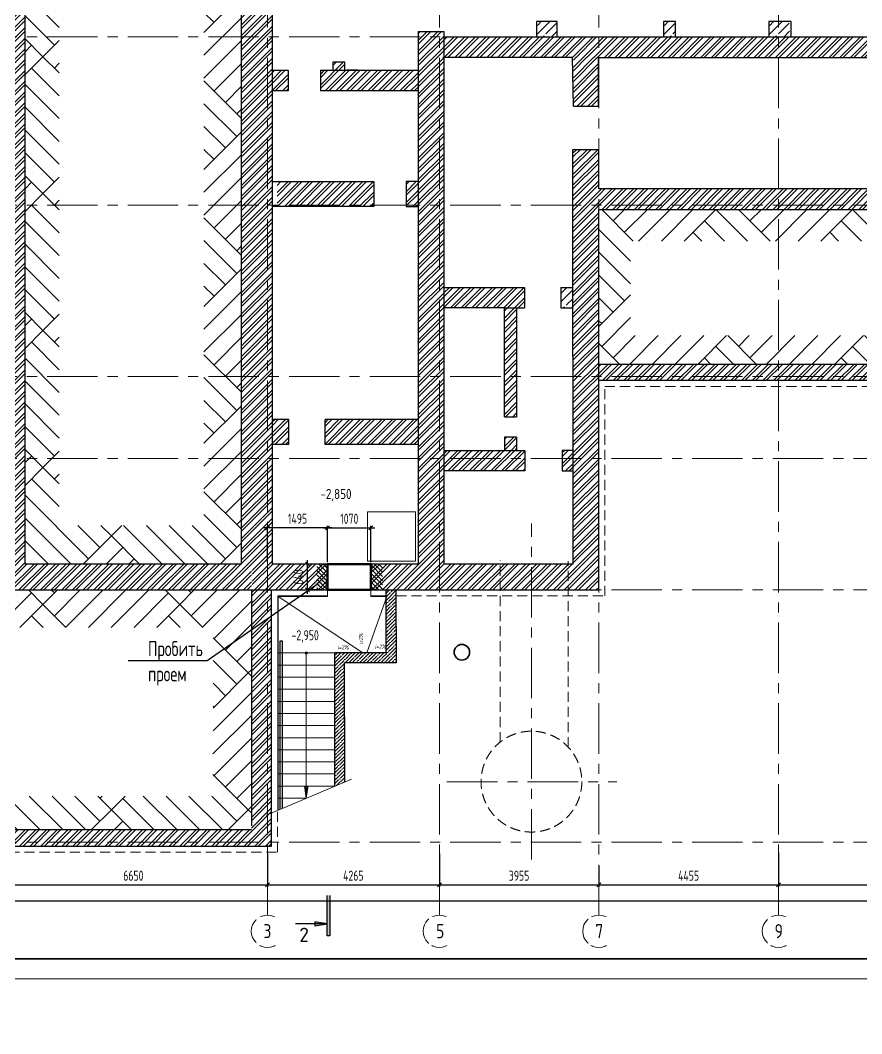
# Model space of a CAD drawing. Header units: millimetres. Extents: x -434100 to 9270898, y 0 to 249028.
# Drawn here: x -339973 to -319100, y 50454 to 75576 of the extents above; entities that cross this region are included whole.
import ezdxf
from ezdxf import colors
from ezdxf.entities.mleader import LeaderData, LeaderLine
from ezdxf.math import Vec2, Vec3

# ---------------------------------------------------------------- set-up
doc = ezdxf.new("R2010")
doc.units = ezdxf.units.MM
doc.header["$MEASUREMENT"] = 0
doc.linetypes.add('CENTER', pattern=[2, 1.25, -0.25, 0.25, -0.25])
doc.linetypes.add('TRATTEGGIATA', pattern=[0.75, 0.5, -0.25])
doc.layers.get('0').update_dxf_attribs({"color": 250, "lineweight": 9})
for name, color, linetype, lineweight in [('1 этаж тонкие линии!', 250, 'Continuous', 0), ('_0', 250, 'Continuous', 9), ('_К1', 36, 'Continuous', 35), ('АР_Лестницы', 250, 'Continuous', 15), ('АР_Лестницы ограждение', 94, 'Continuous', 25), ('АР_МосжилНии_Стены', 127, 'Continuous', 30), ('АР_Навесной фасад', 147, 'Continuous', 5), ('АР_Оси', 195, 'Continuous', 9), ('АР_Оси размеры', 164, 'Continuous', 9), ('АР_Отметки', 250, 'Continuous', 15), ('АР_Разрезы', 175, 'Continuous', 9), ('АР_Штриховка кирпич', 250, 'Continuous', 9), ('АР_Штриховка монолит', 250, 'Continuous', 9), ('Усиление проема', 200, 'Continuous', 50)]:
    doc.layers.add(name, color=color, linetype=linetype, lineweight=lineweight)
doc.layers.add('Тонкая', color=7, linetype='Continuous')
doc.styles.add('GOST', font='isocpeur.TTF')
doc.styles.add('ISOCPEUR', font='isocpeur.TTF', dxfattribs={"width": 0.7})
doc.styles.add('METRO-STYLE', font='isocpeur.TTF', dxfattribs={"width": 0.9, "oblique": 15})
doc.styles.add('Архитект', font='isocpeur.TTF', dxfattribs={"width": 0.8, "oblique": 8})
doc.styles.add('ГОСТ 2.304', font='isocpeur.TTF', dxfattribs={"width": 0.7})
doc.dimstyles.new('СПДС', dxfattribs={"dimscale": 100, "dimtxt": 2.5, "dimasz": 2.5, "dimexe": 1.5, "dimexo": 0, "dimgap": 1, "dimtad": 1, "dimdec": 0, "dimrnd": 1, "dimtxsty": 'ГОСТ 2.304', "dimblk": 'OBLIQUE', "dimcen": 2.5, "dimdle": 1.5, "dimadec": 0, "dimazin": 2, "dimtfac": 0.75, "dimtdec": 0, "dimtmove": 1, "dimatfit": 3, "dimfxl": 1, "dimtolj": 1, "dimarcsym": 1})

# ---------------------------------------------------------------- blocks, each defined once
blk = doc.blocks.new('_Oblique')
at = {"color": 0, "linetype": 'ByBlock', "lineweight": -2}
blk.add_line((-0.5, -0.5), (0.5, 0.5), dxfattribs=at)
blk = doc.blocks.new('*D520')
at = {"layer": 'АР_Оси размеры', "color": 0, "lineweight": -2, "ltscale": 100, "transparency": 16777216}
for p, q in [((-333842, 54921), (-333842, 54097)), ((-340492, 54507), (-340492, 54097)), ((-340592, 54147), (-333742, 54147))]:
    blk.add_line(p, q, dxfattribs=at)
at = {"layer": 'АР_Оси размеры', "color": 0, "lineweight": -2, "ltscale": 100, "transparency": 16777216, "xscale": 100, "yscale": 100, "zscale": 100, "rotation": 180}
blk.add_blockref('_Oblique', (-340492, 54147), dxfattribs=at)
at = {"layer": 'АР_Оси размеры', "color": 0, "lineweight": -2, "ltscale": 100, "transparency": 16777216, "xscale": 100, "yscale": 100, "zscale": 100}
blk.add_blockref('_Oblique', (-333842, 54147), dxfattribs=at)
at = {"layer": 'АР_Оси размеры', "color": 0, "ltscale": 100, "transparency": 16777216, "insert": (-337167, 54372), "char_height": 250, "attachment_point": 5, "style": 'ГОСТ 2.304'}
blk.add_mtext('\\A1;6650', dxfattribs=at)
blk = doc.blocks.new('*D521')
at = {"layer": 'АР_Оси размеры', "color": 0, "lineweight": -2, "ltscale": 100, "transparency": 16777216}
for p, q in [((-333842, 54921), (-333842, 54097)), ((-329577, 54921), (-329577, 54097)), ((-333942, 54147), (-329477, 54147))]:
    blk.add_line(p, q, dxfattribs=at)
at = {"layer": 'АР_Оси размеры', "color": 0, "lineweight": -2, "ltscale": 100, "transparency": 16777216, "xscale": 100, "yscale": 100, "zscale": 100, "rotation": 180}
blk.add_blockref('_Oblique', (-333842, 54147), dxfattribs=at)
at = {"layer": 'АР_Оси размеры', "color": 0, "lineweight": -2, "ltscale": 100, "transparency": 16777216, "xscale": 100, "yscale": 100, "zscale": 100}
blk.add_blockref('_Oblique', (-329577, 54147), dxfattribs=at)
at = {"layer": 'АР_Оси размеры', "color": 0, "ltscale": 100, "transparency": 16777216, "insert": (-331710, 54372), "char_height": 250, "attachment_point": 5, "style": 'ГОСТ 2.304'}
blk.add_mtext('\\A1;4265', dxfattribs=at)
blk = doc.blocks.new('*D522')
at = {"layer": 'АР_Оси размеры', "color": 0, "lineweight": -2, "ltscale": 100, "transparency": 16777216}
for p, q in [((-329577, 54921), (-329577, 54097)), ((-325622, 54620), (-325622, 54097)), ((-329677, 54147), (-325522, 54147))]:
    blk.add_line(p, q, dxfattribs=at)
at = {"layer": 'АР_Оси размеры', "color": 0, "lineweight": -2, "ltscale": 100, "transparency": 16777216, "xscale": 100, "yscale": 100, "zscale": 100, "rotation": 180}
blk.add_blockref('_Oblique', (-329577, 54147), dxfattribs=at)
at = {"layer": 'АР_Оси размеры', "color": 0, "lineweight": -2, "ltscale": 100, "transparency": 16777216, "xscale": 100, "yscale": 100, "zscale": 100}
blk.add_blockref('_Oblique', (-325622, 54147), dxfattribs=at)
at = {"layer": 'АР_Оси размеры', "color": 0, "ltscale": 100, "transparency": 16777216, "insert": (-327600, 54372), "char_height": 250, "attachment_point": 5, "style": 'ГОСТ 2.304'}
blk.add_mtext('\\A1;3955', dxfattribs=at)
blk = doc.blocks.new('*D523')
at = {"layer": 'АР_Оси размеры', "color": 0, "lineweight": -2, "ltscale": 100, "transparency": 16777216}
for p, q in [((-321167, 54939), (-321167, 54097)), ((-325622, 54620), (-325622, 54097)), ((-325722, 54147), (-321067, 54147))]:
    blk.add_line(p, q, dxfattribs=at)
at = {"layer": 'АР_Оси размеры', "color": 0, "lineweight": -2, "ltscale": 100, "transparency": 16777216, "xscale": 100, "yscale": 100, "zscale": 100, "rotation": 180}
blk.add_blockref('_Oblique', (-325622, 54147), dxfattribs=at)
at = {"layer": 'АР_Оси размеры', "color": 0, "lineweight": -2, "ltscale": 100, "transparency": 16777216, "xscale": 100, "yscale": 100, "zscale": 100}
blk.add_blockref('_Oblique', (-321167, 54147), dxfattribs=at)
at = {"layer": 'АР_Оси размеры', "color": 0, "ltscale": 100, "transparency": 16777216, "insert": (-323395, 54372), "char_height": 250, "attachment_point": 5, "style": 'ГОСТ 2.304'}
blk.add_mtext('\\A1;4455', dxfattribs=at)
blk = doc.blocks.new('*D524')
at = {"layer": 'АР_Оси размеры', "color": 0, "lineweight": -2, "ltscale": 100, "transparency": 16777216}
for p, q in [((-321167, 54939), (-321167, 54097)), ((-312597, 54939), (-312597, 54097)), ((-321267, 54147), (-312497, 54147))]:
    blk.add_line(p, q, dxfattribs=at)
at = {"layer": 'АР_Оси размеры', "color": 0, "lineweight": -2, "ltscale": 100, "transparency": 16777216, "xscale": 100, "yscale": 100, "zscale": 100, "rotation": 180}
blk.add_blockref('_Oblique', (-321167, 54147), dxfattribs=at)
at = {"layer": 'АР_Оси размеры', "color": 0, "lineweight": -2, "ltscale": 100, "transparency": 16777216, "xscale": 100, "yscale": 100, "zscale": 100}
blk.add_blockref('_Oblique', (-312597, 54147), dxfattribs=at)
at = {"layer": 'АР_Оси размеры', "color": 0, "ltscale": 100, "transparency": 16777216, "insert": (-316882, 54372), "char_height": 250, "attachment_point": 5, "style": 'ГОСТ 2.304'}
blk.add_mtext('\\A1;8570', dxfattribs=at)
blk = doc.blocks.new('*D518')
at = {"layer": 'АР_Оси размеры', "color": 0, "lineweight": -2, "ltscale": 100, "transparency": 16777216}
for p, q in [((-346742, 53469), (-346742, 53795)), ((-278327, 53469), (-278327, 53795)), ((-346842, 53745), (-278227, 53745))]:
    blk.add_line(p, q, dxfattribs=at)
at = {"layer": 'АР_Оси размеры', "color": 0, "lineweight": -2, "ltscale": 100, "transparency": 16777216, "xscale": 100, "yscale": 100, "zscale": 100, "rotation": 180}
blk.add_blockref('_Oblique', (-346742, 53745), dxfattribs=at)
at = {"layer": 'АР_Оси размеры', "color": 0, "lineweight": -2, "ltscale": 100, "transparency": 16777216, "xscale": 100, "yscale": 100, "zscale": 100}
blk.add_blockref('_Oblique', (-278327, 53745), dxfattribs=at)
at = {"layer": 'АР_Оси размеры', "color": 0, "ltscale": 100, "transparency": 16777216, "insert": (-312535, 53970), "char_height": 250, "attachment_point": 5, "style": 'ГОСТ 2.304'}
blk.add_mtext('\\A1;68415', dxfattribs=at)
blk = doc.blocks.new('A$C60573c2e')
at = {"layer": 'АР_Разрезы', "ltscale": 100}
h = blk.add_hatch(color=5, dxfattribs=at)
h.dxf.hatch_style = 1
h.paths.add_polyline_path([(20810, -76719), (20880, -76719), (20880, -77719), (20810, -77719)])
h.paths.add_polyline_path([(20509, -77369), (20810, -77419), (20509, -77419)])
h.paths.add_polyline_path([(20509, -77419), (20810, -77419), (20509, -77469)])
at = {"layer": 'АР_Разрезы', "color": 5, "lineweight": 25, "ltscale": 100}
for p, q in [((20810, -77719), (20810, -76719)), ((20880, -76719), (20880, -77719)), ((20810, -77419), (20509, -77369)), ((20509, -77369), (20509, -77469)), ((20509, -77469), (20810, -77419)), ((20880, -77719), (20810, -77719))]:
    blk.add_line(p, q, dxfattribs=at)
at = {"layer": 'АР_Разрезы', "color": 5, "lineweight": 25, "ltscale": 100, "elevation": 0}
blk.add_lwpolyline([(20810, -77419), (20026, -77419)], dxfattribs=at)
at = {"layer": 'АР_Разрезы', "color": 5, "lineweight": 25, "ltscale": 100, "insert": (20360, -77519), "char_height": 350, "width": 583.33, "attachment_point": 3, "style": 'METRO-STYLE'}
blk.add_mtext('{\\Q0;\\W1;2}', dxfattribs=at)
blk = doc.blocks.new('_DotSmall')
at = {"color": 0, "linetype": 'ByBlock', "const_width": 0.5}
blk.add_lwpolyline([(-0.0625, 0, 1), (0.0625, 0, 1)], format="xyb", close=True, dxfattribs=at)
blk = doc.blocks.new('*U1141')
h = blk.add_hatch(color=256)
h.dxf.hatch_style = 1
edge = h.paths.add_edge_path()
edge.add_arc((0, 0), 27.6, 359.64, 719.64)
h = blk.add_hatch(color=256)
h.dxf.hatch_style = 1
h.paths.add_polyline_path([(3300, -44), (3300, 44), (3600, 0)])
blk.add_line((3600, 0), (0, 0))
blk.add_lwpolyline([(3300, 44), (3300, -44), (3600, 0), (3300, 44)])
blk.add_circle((0, 0), 27.6)
blk = doc.blocks.new('*D1752')
at = {"layer": 'АР_Оси размеры', "color": 0, "lineweight": -2, "ltscale": 100, "transparency": 16777216}
for p, q in [((-332448, 62995), (-331177, 62995)), ((-332348, 62145), (-332348, 63045)), ((-331277, 62140), (-331277, 63045))]:
    blk.add_line(p, q, dxfattribs=at)
at = {"layer": 'АР_Оси размеры', "color": 0, "lineweight": -2, "ltscale": 100, "transparency": 16777216, "xscale": 100, "yscale": 100, "zscale": 100, "rotation": 180}
blk.add_blockref('_Oblique', (-332348, 62995), dxfattribs=at)
at = {"layer": 'АР_Оси размеры', "color": 0, "lineweight": -2, "ltscale": 100, "transparency": 16777216, "xscale": 100, "yscale": 100, "zscale": 100}
blk.add_blockref('_Oblique', (-331277, 62995), dxfattribs=at)
at = {"layer": 'АР_Оси размеры', "color": 0, "ltscale": 100, "transparency": 16777216, "insert": (-331812, 63220), "char_height": 250, "attachment_point": 5, "style": 'ГОСТ 2.304'}
blk.add_mtext('\\A1;1070', dxfattribs=at)
blk = doc.blocks.new('*D1753')
at = {"layer": 'АР_Оси размеры', "color": 0, "lineweight": -2, "ltscale": 100, "transparency": 16777216}
for p, q in [((-332439, 62094), (-332900, 62094)), ((-332850, 61356), (-332850, 62194)), ((-332440, 61456), (-332900, 61456))]:
    blk.add_line(p, q, dxfattribs=at)
at = {"layer": 'АР_Оси размеры', "color": 0, "lineweight": -2, "ltscale": 100, "transparency": 16777216, "xscale": 100, "yscale": 100, "zscale": 100}
for p, rotation in [((-332850, 62094), 90), ((-332850, 61456), 270)]:
    blk.add_blockref('_Oblique', p, dxfattribs=dict(at, rotation=rotation))
at = {"layer": 'АР_Оси размеры', "color": 0, "ltscale": 100, "transparency": 16777216, "insert": (-333075, 61775), "char_height": 250, "attachment_point": 5, "rotation": 90, "style": 'ГОСТ 2.304'}
blk.add_mtext('\\A1;640', dxfattribs=at)
blk = doc.blocks.new('*D2116')
at = {"layer": 'АР_Оси размеры', "color": 0, "lineweight": -2, "ltscale": 100, "transparency": 16777216}
for p, q in [((-332248, 62995), (-333942, 62995)), ((-333842, 62145), (-333842, 63045)), ((-332348, 62145), (-332348, 63045))]:
    blk.add_line(p, q, dxfattribs=at)
at = {"layer": 'АР_Оси размеры', "color": 0, "lineweight": -2, "ltscale": 100, "transparency": 16777216, "xscale": 100, "yscale": 100, "zscale": 100, "rotation": 180}
blk.add_blockref('_Oblique', (-333842, 62995), dxfattribs=at)
at = {"layer": 'АР_Оси размеры', "color": 0, "lineweight": -2, "ltscale": 100, "transparency": 16777216, "xscale": 100, "yscale": 100, "zscale": 100}
blk.add_blockref('_Oblique', (-332348, 62995), dxfattribs=at)
at = {"layer": 'АР_Оси размеры', "color": 0, "ltscale": 100, "transparency": 16777216, "insert": (-333095, 63220), "char_height": 250, "attachment_point": 5, "style": 'ГОСТ 2.304'}
blk.add_mtext('\\A1;1495', dxfattribs=at)
blk = doc.blocks.new('*U2394')
at = {"color": 137, "lineweight": 35, "ltscale": 10}
blk.add_line((8.04, 5), (1184, 5), dxfattribs=at)
at = {"color": 44, "lineweight": 20, "ltscale": 10}
blk.add_line((0, 0), (1189, 0), dxfattribs=at)
at = {"color": 44, "lineweight": 13, "style": 'GOST', "oblique": 10, "width": 0.8}
for tag in ['ФОРМАТВЕРТ', 'ФОРМАТГОРИЗ']:
    blk.add_attdef(tag, (1137.98, 1.6), '', height=2, dxfattribs=at)

msp = doc.modelspace()

# ---------------------------------------------------------------- hatches: boundary and pattern name
at = {"layer": '1 этаж тонкие линии!', "ltscale": 100, "transparency": 33554559}
h = msp.add_hatch(dxfattribs=at)
h.set_pattern_fill('AR-PARQ1', color=256, scale=200, angle=45, style=0)
h.paths.add_polyline_path([(-339005.062, 81057.768), (-335415.132, 81057.768), (-335415.132, 63056), (-339005.062, 63056)], flags=16)
h.paths.add_polyline_path([(-339852.068, 82045.5), (-334484.741, 82050.5), (-334484.741, 62098), (-339852.693, 62093)])
h = msp.add_hatch(dxfattribs=at)
h.set_pattern_fill('AR-PARQ1', color=256, scale=200, angle=45, style=0)
h.set_pattern_definition([(135, (0.2, -110), (-3394.113, 0), [2400, -2400]), (135, (283, 172.8), (-3394.113, 0), [2400, -2400]), (135, (565.9, 455.7), (-3394.113, 0), [2400, -2400]), (135, (848.7, 738.5), (-3394.113, 0), [2400, -2400]), (135, (1131.6, 1021.4), (-3394.113, 0), [2400, -2400]), (135, (1414.4, 1304.2), (-3394.113, 0), [2400, -2400]), (135, (1697.2, 1587), (-3394.113, 0), [2400, -2400]), (45, (-1696.9, 1587), (3394.113, 0), [2400, -2400]), (45, (-1979.7, 1870), (3394.113, 0), [2400, -2400]), (45, (-2262.6, 2152.7), (3394.113, 0), [2400, -2400]), (45, (-2545.4, 2435.6), (3394.113, 0), [2400, -2400]), (45, (-2828.2, 2718.4), (3394.113, 0), [2400, -2400]), (45, (-3111, 3001.3), (3394.113, 0), [2400, -2400]), (45, (-3394, 3284), (3394.113, 0), [2400, -2400])])
h.paths.add_polyline_path([(-299206.827, 70885.682), (-325621.827, 70885.682), (-325621.827, 67045.708), (-299206.827, 67045.708)])
h.paths.add_polyline_path([(-299975.845, 70101.945), (-299977.791, 67758), (-324834.818, 67758), (-324832.872, 70101.945)], flags=16)
h = msp.add_hatch(dxfattribs=at)
h.set_pattern_fill('AR-PARQ1', color=256, scale=200, angle=45, style=0)
h.paths.add_polyline_path([(-335193.017, 56344.5), (-345603.845, 56344.5), (-345600.579, 63622.353), (-341357.644, 63622.353), (-341357.644, 60525.833), (-335189.751, 60525.833)], flags=16)
h.paths.add_polyline_path([(-334239.751, 55506.5), (-346441.827, 55506.5), (-346441.827, 64415), (-340493.318, 64415), (-340493.318, 61455.682), (-334239.751, 61455.682)])
at = {"layer": 'АР_Штриховка кирпич', "ltscale": 100}
h = msp.add_hatch(dxfattribs=at)
h.set_pattern_fill('ANSI32', color=256, scale=500)
h.paths.add_polyline_path([(-339853.318, 82050.5), (-330106.827, 82051.497), (-330106.828, 80969.207), (-329468.316, 80969.003), (-329468.316, 82685.682), (-329576.827, 82685.682), (-329971.818, 82685.755), (-340493.318, 82685.682), (-340493.318, 64815.685), (-346842.012, 64815.685), (-346842.012, 55105.682), (-333741.706, 55105.68), (-333741.706, 61455.681), (-332347.87, 61455.684), (-332347.87, 62094), (-334239.751, 62094), (-334239.751, 55506.503), (-346441.827, 55506.497), (-346441.082, 64414.997), (-340492.572, 64415.003), (-340517.573, 61455.682), (-334214.005, 61455.682), (-334225.318, 62094.728), (-339853.263, 62094.728), (-339853.372, 64904.622)])
h = msp.add_hatch(dxfattribs=at)
h.set_pattern_fill('ANSI32', color=256, scale=500)
h.paths.add_polyline_path([(-333716.86, 82685.681), (-334136.666, 82685.681), (-334136.666, 62094), (-333716.794, 62094)])
h.paths.add_polyline_path([(-334136.666, 82685.682), (-334484.741, 82685.681), (-334484.741, 62094), (-334136.666, 62094)])
h = msp.add_hatch(dxfattribs=at)
h.set_pattern_fill('ANSI32', color=256, scale=500)
h.paths.add_polyline_path([(-330107.214, 62334.044), (-330107.02, 75293.522), (-329468.123, 75293.478), (-329468.316, 62094), (-330106.827, 62094), (-330106.827, 62334)])
h = msp.add_hatch(dxfattribs=at)
h.set_pattern_fill('ANSI32', color=256, scale=500)
h.paths.add_polyline_path([(-314247.975, 75165.375), (-314248.018, 74653.009), (-329468.316, 74654.009), (-329468.316, 75165.99)])
h = msp.add_hatch(dxfattribs=at)
h.set_pattern_fill('ANSI32', color=256, scale=500)
h.paths.add_polyline_path([(-326253.183, 74660.017), (-325627.792, 74656.991), (-325627.222, 73443.48), (-326252.227, 73446.462)])
h = msp.add_hatch(dxfattribs=at)
h.set_pattern_fill('ANSI32', color=256, scale=500)
h.paths.add_polyline_path([(-331919.419, 74537.235), (-332219.301, 74537.235), (-332219.301, 74335.028), (-331919.419, 74335.028)])
h.paths.add_polyline_path([(-330106.827, 74335.028), (-331960.604, 74335.028), (-332241.41, 74335.028), (-332528.358, 74335.028), (-332528.358, 73822.611), (-330106.827, 73822.711)])
h.paths.add_polyline_path([(-333328.357, 74335.017), (-333716.83, 74335.018), (-333716.822, 73822.675), (-333328.357, 73822.679)])
h = msp.add_hatch(dxfattribs=at)
h.set_pattern_fill('ANSI32', color=256, scale=500)
h.paths.add_polyline_path([(-325621.921, 72376.462), (-326262.863, 72376.462), (-326262.176, 70995.682), (-325615.554, 70995.682), (-325615.554, 71514.804), (-325621.234, 71514.804)])
h.paths.add_polyline_path([(-325615.554, 70995.682), (-326256.7, 70995.682), (-326255.105, 62094), (-331276.045, 62093.681), (-331277.641, 61455.363), (-325615.554, 61455.682)])
h.paths.add_polyline_path([(-321160.553, 71394.088), (-325615.553, 71394.125), (-325615.554, 70995.682), (-321166.318, 70885.682)])
h.paths.add_polyline_path([(-321166.318, 70885.682), (-325615.554, 70995.682), (-325615.554, 61476.5), (-325615.554, 66645.682), (-299206.827, 66645.682), (-299194.281, 67045.708), (-325615.554, 67045.708), (-325621.827, 70885.682), (-321160.554, 70885.682)])
h.paths.add_polyline_path([(-295715.317, 71393.875), (-314071.817, 71394.028), (-317825.521, 71394.062), (-317828.54, 72245.918), (-318274.066, 72245.918), (-318274.066, 71394.064), (-321160.582, 71394.088), (-321166.318, 70885.682), (-295715.318, 70995.682)])
h.paths.add_polyline_path([(-318274.066, 71394.062), (-317841.818, 71394.062)], flags=16)
h.paths.add_polyline_path([(-295715.318, 70998.997), (-321166.318, 70885.682), (-295715.318, 70891)], flags=17)
h = msp.add_hatch(dxfattribs=at)
h.set_pattern_fill('ANSI32', color=256, scale=500)
h.paths.add_polyline_path([(-331201.99, 71576.527), (-333602.288, 71576.032), (-333602.281, 70957.638), (-331201.99, 70958.133)])
h.paths.add_polyline_path([(-330106.798, 71575.54), (-330399.543, 71576.159), (-330399.601, 70958.017), (-330106.856, 70957.398)])
h.paths.add_polyline_path([(-332413.417, 65678.768), (-332413.414, 65059.471), (-330106.827, 65059.473), (-330106.827, 65678.77)])
h.paths.add_polyline_path([(-333313.429, 65059.466), (-333313.404, 65678.763), (-333716.815, 65678.77), (-333716.84, 65059.473)])
h = msp.add_hatch(dxfattribs=at)
h.set_pattern_fill('ANSI32', color=256, scale=500)
h.paths.add_polyline_path([(-329471.76, 68954.574), (-327473.04, 68954.53), (-327469.983, 68444.617), (-329468.316, 68444.617)])
h = msp.add_hatch(dxfattribs=at)
h.set_pattern_fill('ANSI32', color=256, scale=500)
h.paths.add_polyline_path([(-327963.589, 68444.586), (-327661.672, 68444.551), (-327661.857, 65747.84), (-327963.387, 65747.831)])
h = msp.add_hatch(dxfattribs=at)
h.set_pattern_fill('ANSI32', color=256, scale=500)
h.paths.add_polyline_path([(-327963.591, 65241.207), (-327661.674, 65241.172), (-327661.104, 64914.372), (-327962.634, 64914.363)])
h = msp.add_hatch(dxfattribs=at)
h.set_pattern_fill('ANSI32', color=256, scale=500)
h.paths.add_polyline_path([(-327458.766, 64914.363), (-329468.34, 64914.363), (-329468.357, 64406.095), (-327458.79, 64406.095)])
h.paths.add_polyline_path([(-326262.147, 64913.871), (-326533.994, 64913.934), (-326534.052, 64405.918), (-326262.205, 64405.855)])
at = {"layer": 'АР_Штриховка монолит', "ltscale": 300}
h = msp.add_hatch(dxfattribs=at)
h.set_pattern_fill('ANSI35', color=256, scale=1200)
h.set_pattern_definition([(45, (15712.1, -1077.32), (-212.13203, 212.13203), []), (45, (15924.24, -1077.32), (-212.13203, 212.13203), [375, -75, 0, -75])])
h.paths.add_polyline_path([(-327170.274, 75544.21), (-326657.112, 75544.175), (-326656.542, 75165.691), (-327169.318, 75165.682)])
h = msp.add_hatch(dxfattribs=at)
h.set_pattern_fill('ANSI35', color=256, scale=1200)
h.set_pattern_definition([(45, (18864.04, -1077.32), (-212.13203, 212.13203), []), (45, (19076.17, -1077.32), (-212.13203, 212.13203), [375, -75, 0, -75])])
h.paths.add_polyline_path([(-324018.347, 75544.21), (-323716.806, 75544.175), (-323716.236, 75165.691), (-324017.391, 75165.682)])
h = msp.add_hatch(dxfattribs=at)
h.set_pattern_fill('ANSI35', color=256, scale=1200)
h.set_pattern_definition([(45, (21477.85, -1077.32), (-212.13203, 212.13203), []), (45, (21689.98, -1077.32), (-212.13203, 212.13203), [375, -75, 0, -75])])
h.paths.add_polyline_path([(-321404.532, 75544.21), (-320891.37, 75544.175), (-320890.8, 75165.691), (-321403.576, 75165.682)])
h = msp.add_hatch(dxfattribs=at)
h.set_pattern_fill('ANSI35', color=256, scale=1200)
h.set_pattern_definition([(45, (16218.3, -7798.38), (-212.13203, 212.13203), []), (45, (16430.42, -7798.38), (-212.13203, 212.13203), [375, -75, 0, -75])])
h.paths.add_polyline_path([(-326565.512, 68954.474), (-326263.704, 68954.53), (-326260.647, 68444.617), (-326562.068, 68444.517)])
at = {"layer": 'АР_Штриховка монолит', "ltscale": 100}
h = msp.add_hatch(dxfattribs=at)
h.set_pattern_fill('ANSI35', color=256, scale=500)
h.paths.add_polyline_path([(-332174.118, 56585.971), (-331925.606, 56690.849), (-331924.834, 59645.344), (-330644.797, 59645.344), (-330645.46, 61455.363), (-330895.46, 61455.363), (-330894.798, 59895.357), (-332174.847, 59895.357)])
at = {"layer": 'Усиление проема', "lineweight": 15, "ltscale": 500}
h = msp.add_hatch(dxfattribs=at)
h.set_pattern_fill('ANSI31', color=256, scale=600, angle=-90)
h.paths.add_polyline_path([(-331276.843, 61455.363), (-331276.84, 62094.713), (-330985.261, 62094.713), (-330985.264, 61455.363)])
h.paths.add_polyline_path([(-332613.699, 61455.363), (-332613.699, 62094.713), (-332347.87, 62094.713), (-332347.87, 61455.363)])

# ---------------------------------------------------------------- linework, layer by layer
at = {"linetype": 'TRATTEGGIATA', "ltscale": 500}
for p, q in [((-325472.007, 61305.682), (-325472.007, 66495.68)), ((-325472.007, 66495.68), (-299356.827, 66495.68)), ((-328070.991, 57681.631), (-328070.991, 62190.307)), ((-326378.352, 57555.348), (-326378.352, 62170.347)), ((-330645.187, 61310.879), (-325472.007, 61305.682)), ((-333591.703, 54955.68), (-333591.724, 55987.706)), ((-346992.009, 54955.682), (-333591.703, 54955.68))]:
    msp.add_line(p, q, dxfattribs=at)
at = {"color": 157, "ltscale": 150, "true_color": 0x465c7c}
for points in [[(-331476.295, 59895.417), (-333576.651, 61295.363)], [(-331376.292, 59895.417), (-330878.201, 61295.363)]]:
    msp.add_lwpolyline(points, dxfattribs=at)
at = {"linetype": 'TRATTEGGIATA', "ltscale": 500}
msp.add_circle((-327292.952, 56703.288), 1250, dxfattribs=at)
at = {"layer": '_0', "ltscale": 100}
msp.add_lwpolyline([(-331357.397, 62168.873), (-330172.27, 62168.873), (-330172.27, 63394.664), (-331357.397, 63394.664)], close=True, dxfattribs=at)
at = {"layer": '_К1', "ltscale": 100}
msp.add_circle((-329019, 59909.745), 193.613, dxfattribs=at)
at = {"layer": 'АР_Лестницы', "color": 18, "ltscale": 100, "true_color": 0x000000}
for p, q in [((-332175.374, 59592.532), (-333575.508, 59592.532)), ((-332175.238, 59292.532), (-333575.508, 59292.532)), ((-332175.103, 58992.532), (-333575.508, 58992.532)), ((-332174.967, 58692.532), (-333575.508, 58692.532)), ((-332174.832, 58393.165), (-333575.508, 58392.532)), ((-332174.696, 58092.532), (-333575.508, 58092.532)), ((-332174.56, 57792.532), (-333575.508, 57792.532)), ((-332174.425, 57492.532), (-333575.508, 57492.532)), ((-332174.289, 57192.532), (-333575.508, 57192.532)), ((-332174.154, 56892.532), (-333575.508, 56892.532)), ((-331756.423, 56762.248), (-333865.623, 55872.114))]:
    msp.add_line(p, q, dxfattribs=at)
at = {"layer": 'АР_Лестницы', "ltscale": 100}
for points in [[(-332175.508, 59892.532), (-333575.508, 59892.532)], [(-332174.018, 56592.532), (-333575.508, 56592.532)], [(-332869.431, 56292.532), (-333575.508, 56292.532)]]:
    msp.add_lwpolyline(points, dxfattribs=at)
at = {"layer": 'АР_Лестницы ограждение', "color": 18, "ltscale": 100, "true_color": 0x000000}
msp.add_lwpolyline([(-333528.673, 56016.425), (-333528.673, 60192.951), (-333477.391, 60192.951), (-333477.391, 56038.068)], dxfattribs=at)
at = {"layer": 'АР_МосжилНии_Стены', "ltscale": 100}
for p, q in [((-339853.318, 62095.5), (-339853.318, 82050.5)), ((-333716.827, 74335.018), (-333328.36, 74335.017)), ((-333328.36, 74335.017), (-333328.353, 73822.679)), ((-332528.36, 74335.028), (-332528.353, 73822.689)), ((-331602.429, 74335.017), (-331883.235, 74335.017)), ((-333328.353, 73822.679), (-333716.822, 73822.675)), ((-330106.827, 73822.69), (-332528.353, 73822.69)), ((-325621.827, 67045.708), (-325621.791, 70885.682)), ((-325621.827, 70885.682), (-299206.827, 70885.682)), ((-327463.79, 68954.568), (-327463.79, 68444.568)), ((-326563.79, 68954.423), (-326563.79, 68444.568)), ((-299206.828, 67045.708), (-325621.828, 67045.708)), ((-333313.417, 65678.77), (-333716.827, 65678.77)), ((-330106.827, 65678.77), (-332413.417, 65678.77)), ((-333313.414, 65059.47), (-333716.827, 65059.47)), ((-330106.827, 65059.47), (-332413.414, 65059.47)), ((-329468.316, 64914.363), (-327458.79, 64914.363)), ((-327458.79, 64914.363), (-327458.79, 64405.98)), ((-326534.023, 64913.871), (-326534.023, 64405.98)), ((-326262.176, 64913.871), (-326529.677, 64913.871)), ((-327458.79, 64405.98), (-329468.316, 64405.98)), ((-326529.677, 64405.98), (-326262.176, 64405.488)), ((-334484.741, 62094), (-339853.318, 62095.5)), ((-332347.87, 61455.363), (-332347.87, 62093.681)), ((-331276.843, 62093.681), (-331276.843, 61455.363)), ((-334329.816, 61455.626), (-332347.87, 61455.363)), ((-333741.706, 55105.68), (-333741.833, 61455.682)), ((-331276.843, 61455.363), (-327492.94, 61455.682)), ((-330894.135, 59895.357), (-330895.278, 61455.363)), ((-330644.135, 59645.344), (-330645.278, 61455.363)), ((-332177.155, 59892.532), (-332177.243, 56585.971, 0)), ((-330897.059, 59892.532), (-332177.108, 59892.532)), ((-331925.497, 56993.61), (-331927.106, 59645.344)), ((-330644.798, 59645.344), (-331927.106, 59645.344)), ((-331925.606, 56690.849), (-331927.106, 59645.344)), ((-330644.797, 59645.344), (-331924.834, 59645.344)), ((-346842.01, 55105.682), (-333741.588, 55105.68))]:
    msp.add_line(p, q, dxfattribs=at)
for points in [[(-334484.741, 62094), (-334484.741, 82685.682)], [(-333716.827, 62094), (-333716.827, 62094), (-333716.827, 82051.5)], [(-330106.827, 75293.5), (-330106.827, 62099.438)], [(-330106.827, 75293.5), (-329468.316, 75293.5), (-329468.316, 62094)], [(-329468.316, 75165.682), (-314247.997, 75165.682), (-314247.997, 74654.01)], [(-326252.227, 73446.462), (-326270.773, 74654.009), (-329486.862, 74654.009)], [(-325627.507, 73446.462), (-325627.507, 74654.009), (-318274.066, 74654.01), (-318274.066, 73046.31), (-317829.408, 73046.316), (-317829.408, 73046.316), (-317829.408, 74654.01)], [(-295715.317, 74654.01), (-295715.317, 71393.875), (-325621.827, 71394.125), (-325622.218, 72376.462)], [(-331919.419, 74335.047), (-331919.419, 74537.235), (-332219.301, 74537.235), (-332219.302, 74335.017)], [(-332528.36, 74335.028), (-330106.827, 74335.028)], [(-326252.227, 73446.462), (-325627.507, 73446.462)], [(-326262.566, 72376.462), (-325622.218, 72376.462)], [(-326262.176, 62090.35), (-326262.566, 72372.812)], [(-333716.827, 71576.03), (-331201.99, 71576.521), (-331201.99, 70958.139), (-333716.85, 70958.139)], [(-330106.827, 71576.033), (-330399.572, 71576.033), (-330399.572, 70958.142), (-330106.827, 70957.65)], [(-329468.316, 68954.552), (-327463.79, 68954.552)], [(-326563.79, 68954.423), (-326262.176, 68954.371)], [(-327962.612, 65747.836), (-327962.606, 68444.617), (-329468.316, 68444.617)], [(-327962.606, 68444.569), (-327463.79, 68444.569)], [(-327662.606, 68444.603), (-327662.612, 65747.836)], [(-326563.79, 68444.568), (-326262.176, 68444.568)], [(-327492.94, 61455.682), (-325621.827, 61455.682), (-325621.827, 67045.708), (-325621.827, 67045.708)], [(-312596.827, 66645.682), (-312596.827, 66645.682), (-325621.827, 66645.682)], [(-333313.417, 65059.47), (-333313.417, 65678.77)], [(-332413.414, 65059.47), (-332413.417, 65678.77)], [(-327962.632, 65747.836), (-327662.612, 65747.835)], [(-327962.632, 65241.19), (-327962.634, 64914.363)], [(-327662.632, 65241.19), (-327962.632, 65241.19)], [(-327662.632, 65241.19), (-327662.634, 64914.363)], [(-334239.751, 55506.503), (-346441.827, 55506.497), (-346441.827, 64414.997), (-340491.827, 64415.003), (-340491.827, 61455.682), (-334239.751, 61455.682), (-334239.751, 55606.503)], [(-332347.87, 62093.681), (-333716.827, 62094)], [(-330106.827, 62094), (-331276.843, 62093.681)], [(-326262.176, 62094), (-326262.176, 62094), (-329468.316, 62094)]]:
    msp.add_lwpolyline(points, dxfattribs=at)
for points in [[(-326656.827, 75544.193), (-327169.318, 75544.193), (-327169.318, 75165.682), (-326656.827, 75165.682)], [(-323716.521, 75544.193), (-324017.391, 75544.193), (-324017.391, 75165.682), (-323716.521, 75165.682)], [(-320850.059, 75544.193), (-321403.576, 75544.193), (-321403.576, 75165.682), (-320850.059, 75165.682)]]:
    msp.add_lwpolyline(points, close=True, dxfattribs=at)
at = {"layer": 'АР_Навесной фасад', "ltscale": 100}
for p, q in [((-333586.833, 55989.77), (-333586.651, 61305.363)), ((-333586.651, 61305.363), (-332347.87, 61305.363)), ((-332347.87, 61295.363), (-332347.87, 61455.363)), ((-331276.843, 61295.363), (-331276.843, 61455.363)), ((-331276.843, 61305.363), (-330895.278, 61305.363)), ((-333576.833, 55993.99), (-333576.651, 61295.363)), ((-333576.651, 61295.363), (-332347.87, 61295.363)), ((-331276.843, 61295.363), (-330895.278, 61295.363))]:
    msp.add_line(p, q, dxfattribs=at)
at = {"layer": 'АР_Оси', "linetype": 'CENTER', "ltscale": 1000}
for p, q in [((-329577.01, 53394.411), (-329577.01, 87701.889)), ((-325622.01, 53394.411), (-325622.01, 87701.889)), ((-321167.01, 53394.411), (-321167.01, 87701.889)), ((-333842.01, 53394.411), (-333842.01, 82776.945)), ((-359305.765, 75165.682), (-275708.6, 75165.682)), ((-359305.765, 70995.682), (-275708.6, 70995.682)), ((-359305.765, 66745.682), (-275708.6, 66745.682)), ((-359305.765, 64715.682), (-275708.6, 64715.682)), ((-327293.657, 54773), (-327293.657, 63101.3)), ((-359305.765, 61455.682), (-289924.568, 61455.682)), ((-329388.155, 56700), (-325178.729, 56700)), ((-359305.765, 55205.682), (-275708.6, 55205.682))]:
    msp.add_line(p, q, dxfattribs=at)
at = {"layer": 'АР_Оси', "ltscale": 0.5}
for centre in [(-333842.01, 52994.411), (-329577.01, 52994.411), (-325622.01, 52994.411), (-321167.01, 52994.411)]:
    msp.add_circle(centre, 400, dxfattribs=at)
at = {"layer": 'Усиление проема', "ltscale": 500}
msp.add_lwpolyline([(-332347.87, 61455.682), (-331276.843, 61455.682), (-331276.843, 62093.681), (-332347.87, 62093.681)], close=True, dxfattribs=at)

# ---------------------------------------------------------------- block references
at = {"layer": 'АР_Лестницы', "ltscale": 75, "rotation": 270}
msp.add_blockref('*U1141', (-332878.008, 59892.529), dxfattribs=at)
at = {"layer": 'Тонкая', "color": 31, "ltscale": 100, "true_color": 0xfecc66}
msp.add_blockref('A$C60573c2e', (-353172.071, 130600.682), dxfattribs=at)

# ---------------------------------------------------------------- dimensions: what is measured, and where the dimension line sits
at = {"layer": 'АР_Оси размеры', "color": 1, "ltscale": 100}
for base, p2, picture, middle in [((-333842.01, 62995.115), (-333842.01, 62094.577), '*D2116', (-333094.94, 63220.115)), ((-331276.843, 62995.115), (-331276.843, 62090.35), '*D1752', (-331812.357, 63220.115))]:
    dim = msp.add_linear_dim(base=base, p1=(-332347.87, 62094.577), p2=p2, dimstyle='СПДС', override={"dimasz": 1, "dimexe": 0.5, "dimexo": 0.5, "dimrnd": 5, "dimdle": 1}, dxfattribs=at)
    dim.commit()
    dim.dimension.update_dxf_attribs({"geometry": picture, "text_midpoint": middle})
dim = msp.add_linear_dim(base=(-332850.433, 62093.691), p1=(-332389.502, 61455.682), p2=(-332389.353, 62093.691), angle=90, dimstyle='СПДС', override={"dimasz": 1, "dimexe": 0.5, "dimexo": 0.5, "dimrnd": 5, "dimdle": 1}, dxfattribs=at)
dim.commit()
dim.dimension.update_dxf_attribs({"geometry": '*D1753', "text_midpoint": (-332850.433, 61774.687), "dimtype": 160})
at = {"layer": 'АР_Оси размеры', "ltscale": 100}
for base, p1, p2, picture, middle in [((-333842.01, 54147.081), (-340492.01, 54557.026), (-333842.01, 54970.863), '*D520', (-337167.01, 54372.081)), ((-329577.01, 54147.081), (-333842.01, 54970.863), (-329577.01, 54970.863), '*D521', (-331709.51, 54372.081)), ((-325622.01, 54147.081), (-329577.01, 54970.863), (-325622.01, 54670.126), '*D522', (-327599.51, 54372.081)), ((-321167.01, 54147.081), (-325622.01, 54670.126), (-321167.01, 54988.859), '*D523', (-323394.51, 54372.081)), ((-312597.01, 54147.081), (-321167.01, 54988.859), (-312597.01, 54988.859), '*D524', (-316882.01, 54372.081))]:
    dim = msp.add_linear_dim(base=base, p1=p1, p2=p2, dimstyle='СПДС', override={"dimasz": 1, "dimexe": 0.5, "dimexo": 0.5, "dimdle": 1}, dxfattribs=at)
    dim.commit()
    dim.dimension.update_dxf_attribs({"geometry": picture, "text_midpoint": middle})

# ---------------------------------------------------------------- leaders
at = {"layer": 'Усиление проема', "lineweight": 15, "ltscale": 500}
ml = msp.add_multileader_mtext('Standard', dxfattribs=at)
ml.set_content('Пробить проем', color=256, style='ISOCPEUR')
ml.set_leader_properties()
ml.build(insert=Vec2(0, 0))
ml.multileader.update_dxf_attribs({"text_left_attachment_type": 6, "text_right_attachment_type": 6, "dogleg_length": 100, "arrow_head_size": 375})
ctx = ml.context
ctx.base_point, ctx.char_height, ctx.arrow_head_size, ctx.landing_gap_size, ctx.plane_origin = Vec3(-336840.634, 59699.903), 375, 375, 37.5, Vec3(-372520.451, 56898.152)
ctx.left_attachment, ctx.right_attachment = 6, 6
notes = []
notes.append((ctx, [(0, (1, 1, 0), (-335332.479, 59699.903), (-1, 0), 120.655, [(1, [(-332347.87, 61774.682)], 0, [])])]))
ctx.mtext.insert, ctx.mtext.width, ctx.mtext.flow_direction = Vec3(-336803.134, 60187.403), 1785.72032, 5
for ctx, leaders in notes:
    for number, flags, end, landing, length, lines in leaders:
        leader = LeaderData()
        leader.index, (leader.has_last_leader_line, leader.has_dogleg_vector, leader.attachment_direction) = number, flags
        leader.last_leader_point, leader.dogleg_vector, leader.dogleg_length = Vec3(end), Vec3(landing), length
        for number, points, colour, breaks in lines:
            line = LeaderLine()
            line.index, line.vertices, line.color, line.breaks = number, Vec3.list(points), colors.encode_raw_color(colour), breaks
            leader.lines.append(line)
        ctx.leaders.append(leader)

# ---------------------------------------------------------------- next in the draw order: texts
at = {"layer": 'АР_Оси', "char_height": 350, "attachment_point": 1, "line_spacing_factor": 1.149209, "style": 'ГОСТ 2.304', "bg_fill": 2}
for s, insert in [('{\\W0.8;3}', (-333941.83, 53172.19)), ('{\\W0.8;5}', (-329657.415, 53172.19)), ('{\\W0.8;7}', (-325708.677, 53172.19)), ('{\\W0.8;9}', (-321261.676, 53172.19))]:
    msp.add_mtext(s, dxfattribs=dict(at, insert=insert))

# ---------------------------------------------------------------- next in the draw order: block references
at = {"layer": 'Тонкая', "color": 31, "ltscale": 100, "true_color": 0xfecc66}
msp.add_blockref('A$C60573c2e', (-353172.071, 130600.682), dxfattribs=at)

# ---------------------------------------------------------------- next in the draw order: dimensions: what is measured, and where the dimension line sits
at = {"layer": 'АР_Оси размеры', "ltscale": 100}
dim = msp.add_linear_dim(base=(-278327.01, 53745), p1=(-346742.01, 53419.411), p2=(-278327.01, 53419.411), dimstyle='СПДС', override={"dimasz": 1, "dimexe": 0.5, "dimexo": 0.5, "dimdle": 1}, dxfattribs=at)
dim.commit()
dim.dimension.update_dxf_attribs({"geometry": '*D518', "text_midpoint": (-312534.51, 53970)})

# ---------------------------------------------------------------- next in the draw order: leaders
at = {"layer": 'АР_Отметки'}
ml = msp.add_multileader_mtext('Standard', dxfattribs=at)
ml.set_content('{\\W0.8;-2,250}', color=256, style='ISOCPEUR')
ml.set_leader_properties(color=256, linetype='Continuous', lineweight=-1)
ml.set_arrow_properties(name='DOTSMALL')
ml.build(insert=Vec2(0, 0))
ml.multileader.update_dxf_attribs({"has_text_frame": 1, "text_left_attachment_type": 4, "text_right_attachment_type": 4, "dogleg_length": 100, "arrow_head_size": 180})
ctx = ml.context
ctx.base_point, ctx.char_height, ctx.arrow_head_size, ctx.landing_gap_size, ctx.plane_origin = Vec3(-336127.5, 116985.857, 0), 250, 180, 50, Vec3(-337173.964, 115928.763, 0)
ctx.left_attachment, ctx.right_attachment = 4, 4
notes = []
notes.append((ctx, [(0, (0, 0, 0), (0, 0), (1, 0), 1, [])]))
ctx.mtext.insert, ctx.mtext.width, ctx.mtext.defined_height, ctx.mtext.line_spacing_style, ctx.mtext.flow_direction = Vec3(-336077.5, 117319.19, 0), 769.98896, 343.888, 2, 5
ml = msp.add_multileader_mtext('Standard', dxfattribs=at)
ml.set_content('{\\W0.8;-2,250}', color=256, style='ISOCPEUR')
ml.set_leader_properties(color=256, linetype='Continuous', lineweight=-1)
ml.set_arrow_properties(name='DOTSMALL')
ml.build(insert=Vec2(0, 0))
ml.multileader.update_dxf_attribs({"has_text_frame": 1, "text_left_attachment_type": 4, "text_right_attachment_type": 4, "dogleg_length": 100, "arrow_head_size": 180})
ctx = ml.context
ctx.base_point, ctx.char_height, ctx.arrow_head_size, ctx.landing_gap_size, ctx.plane_origin = Vec3(-331840.154, 103386.879), 250, 180, 50, Vec3(-332043.586, 102108.76)
ctx.left_attachment, ctx.right_attachment = 4, 4
notes.append((ctx, [(0, (0, 0, 0), (0, 0), (1, 0), 1, [])]))
ctx.mtext.insert, ctx.mtext.width, ctx.mtext.defined_height, ctx.mtext.line_spacing_style, ctx.mtext.flow_direction = Vec3(-331790.154, 103720.213), 769.98896, 343.888, 2, 5
ml = msp.add_multileader_mtext('Standard', dxfattribs=at)
ml.set_content('{\\W0.8;-2,500}', color=256, style='ISOCPEUR')
ml.set_leader_properties(color=256, linetype='Continuous', lineweight=-1)
ml.set_arrow_properties(name='DOTSMALL')
ml.build(insert=Vec2(0, 0))
ml.multileader.update_dxf_attribs({"has_text_frame": 1, "text_left_attachment_type": 4, "text_right_attachment_type": 4, "dogleg_length": 100, "arrow_head_size": 180})
ctx = ml.context
ctx.base_point, ctx.char_height, ctx.arrow_head_size, ctx.landing_gap_size, ctx.plane_origin = Vec3(-348917.097, 102167.799), 250, 180, 50, Vec3(-348638.575, 101601.282)
ctx.left_attachment, ctx.right_attachment = 4, 4
notes.append((ctx, [(0, (0, 0, 0), (0, 0), (1, 0), 1, [])]))
ctx.mtext.insert, ctx.mtext.width, ctx.mtext.line_spacing_style, ctx.mtext.flow_direction = Vec3(-348867.097, 102501.132), 749.68982, 2, 5
ml = msp.add_multileader_mtext('Standard', dxfattribs=at)
ml.set_content('{\\W0.8;-2,400}', color=256, style='ISOCPEUR')
ml.set_leader_properties(color=256, linetype='Continuous', lineweight=-1)
ml.set_arrow_properties(name='DOTSMALL')
ml.build(insert=Vec2(0, 0))
ml.multileader.update_dxf_attribs({"has_text_frame": 1, "text_left_attachment_type": 4, "text_right_attachment_type": 4, "dogleg_length": 100, "arrow_head_size": 180})
ctx = ml.context
ctx.base_point, ctx.char_height, ctx.arrow_head_size, ctx.landing_gap_size, ctx.plane_origin = Vec3(-345559.569, 101933.6), 250, 180, 50, Vec3(-345640.963, 100655.48)
ctx.left_attachment, ctx.right_attachment = 4, 4
notes.append((ctx, [(0, (0, 0, 0), (0, 0), (1, 0), 1, [])]))
ctx.mtext.insert, ctx.mtext.width, ctx.mtext.defined_height, ctx.mtext.line_spacing_style, ctx.mtext.flow_direction = Vec3(-345509.569, 102266.933), 769.98896, 343.888, 2, 5
ml = msp.add_multileader_mtext('Standard', dxfattribs=at)
ml.set_content('{\\W0.8;-2,550}', color=256, style='ISOCPEUR')
ml.set_leader_properties(color=256, linetype='Continuous', lineweight=-1)
ml.set_arrow_properties(name='DOTSMALL')
ml.build(insert=Vec2(0, 0))
ml.multileader.update_dxf_attribs({"has_text_frame": 1, "text_left_attachment_type": 4, "text_right_attachment_type": 4, "dogleg_length": 100, "arrow_head_size": 180})
ctx = ml.context
ctx.base_point, ctx.char_height, ctx.arrow_head_size, ctx.landing_gap_size, ctx.plane_origin = Vec3(-342033.254, 92368.052), 250, 180, 50, Vec3(-342114.648, 91100.488)
ctx.left_attachment, ctx.right_attachment = 4, 4
notes.append((ctx, [(0, (0, 0, 0), (0, 0), (1, 0), 1, [])]))
ctx.mtext.insert, ctx.mtext.width, ctx.mtext.line_spacing_style, ctx.mtext.flow_direction = Vec3(-341983.254, 92701.385), 852.69703, 2, 5
ml = msp.add_multileader_mtext('Standard', dxfattribs=at)
ml.set_content('{\\W0.8;-2,250}', color=256, style='ISOCPEUR')
ml.set_leader_properties(color=256, linetype='Continuous', lineweight=-1)
ml.set_arrow_properties(name='DOTSMALL')
ml.build(insert=Vec2(0, 0))
ml.multileader.update_dxf_attribs({"has_text_frame": 1, "text_left_attachment_type": 4, "text_right_attachment_type": 4, "dogleg_length": 100, "arrow_head_size": 180})
ctx = ml.context
ctx.base_point, ctx.char_height, ctx.arrow_head_size, ctx.landing_gap_size, ctx.plane_origin = Vec3(-334177.775, 87942.722), 250, 180, 50, Vec3(-333125.082, 86287.549)
ctx.left_attachment, ctx.right_attachment = 4, 4
notes.append((ctx, [(0, (0, 0, 0), (0, 0), (1, 0), 1, [])]))
ctx.mtext.insert, ctx.mtext.width, ctx.mtext.line_spacing_style, ctx.mtext.flow_direction = Vec3(-334127.775, 88276.056), 852.69703, 2, 5
ml = msp.add_multileader_mtext('Standard', dxfattribs=at)
ml.set_content('{\\W0.8;-2,850}', color=256, style='ISOCPEUR')
ml.set_leader_properties(color=256, linetype='Continuous', lineweight=-1)
ml.set_arrow_properties(name='DOTSMALL')
ml.build(insert=Vec2(0, 0))
ml.multileader.update_dxf_attribs({"has_text_frame": 1, "text_left_attachment_type": 4, "text_right_attachment_type": 4, "dogleg_length": 100, "arrow_head_size": 180})
ctx = ml.context
ctx.base_point, ctx.char_height, ctx.arrow_head_size, ctx.landing_gap_size, ctx.plane_origin = Vec3(-332579.224, 63625.165), 250, 180, 50, Vec3(-332660.618, 62690.934)
ctx.left_attachment, ctx.right_attachment = 4, 4
notes.append((ctx, [(0, (0, 0, 0), (0, 0), (1, 0), 1, [])]))
ctx.mtext.insert, ctx.mtext.width, ctx.mtext.defined_height, ctx.mtext.line_spacing_style, ctx.mtext.flow_direction = Vec3(-332529.224, 63958.498), 769.98896, 343.888, 2, 5
ml = msp.add_multileader_mtext('Standard', dxfattribs=at)
ml.set_content('-2,950', color=256, style='ISOCPEUR')
ml.set_leader_properties(color=256, linetype='Continuous', lineweight=-1)
ml.set_arrow_properties(name='DOTSMALL')
ml.build(insert=Vec2(0, 0))
ml.multileader.update_dxf_attribs({"has_text_frame": 1, "text_left_attachment_type": 4, "text_right_attachment_type": 4, "dogleg_length": 100, "arrow_head_size": 180})
ctx = ml.context
ctx.base_point, ctx.char_height, ctx.arrow_head_size, ctx.landing_gap_size, ctx.plane_origin = Vec3(-333292.426, 60124.046), 250, 180, 50, Vec3(-332350.811, 58770.455)
ctx.left_attachment, ctx.right_attachment = 4, 4
notes.append((ctx, [(0, (0, 0, 0), (0, 0), (1, 0), 1, [])]))
ctx.mtext.insert, ctx.mtext.width, ctx.mtext.defined_height, ctx.mtext.line_spacing_style, ctx.mtext.flow_direction = Vec3(-333242.426, 60457.379), 599.19819, 407.468, 2, 5
for ctx, leaders in notes:
    for number, flags, end, landing, length, lines in leaders:
        leader = LeaderData()
        leader.index, (leader.has_last_leader_line, leader.has_dogleg_vector, leader.attachment_direction) = number, flags
        leader.last_leader_point, leader.dogleg_vector, leader.dogleg_length = Vec3(end), Vec3(landing), length
        for number, points, colour, breaks in lines:
            line = LeaderLine()
            line.index, line.vertices, line.color, line.breaks = number, Vec3.list(points), colors.encode_raw_color(colour), breaks
            leader.lines.append(line)
        ctx.leaders.append(leader)

# ---------------------------------------------------------------- next in the draw order: texts
at = {"color": 157, "ltscale": 150, "true_color": 0x465c7c, "char_height": 103.5603, "width": 0.6904, "attachment_point": 8, "style": 'Архитект', "bg_fill": 3, "box_fill_scale": 1, "bg_fill_color": 1, "bg_fill_transparency": 0}
for insert, rotation in [((-331470, 60245, -0.263), 89.9839414), ((-331962, 59981.607, -0.38), 359.9839414), ((-331034, 59998.607, -0.38), 359.9839414)]:
    msp.add_mtext('i=2%', dxfattribs=dict(at, insert=insert, rotation=rotation))

# ---------------------------------------------------------------- next in the draw order: block references
at = {"xscale": 100, "yscale": 100, "zscale": 100}
msp.add_blockref('*U2394', (-375098.328, 51813.24), dxfattribs=at)

doc.saveas('drawing.dxf')
